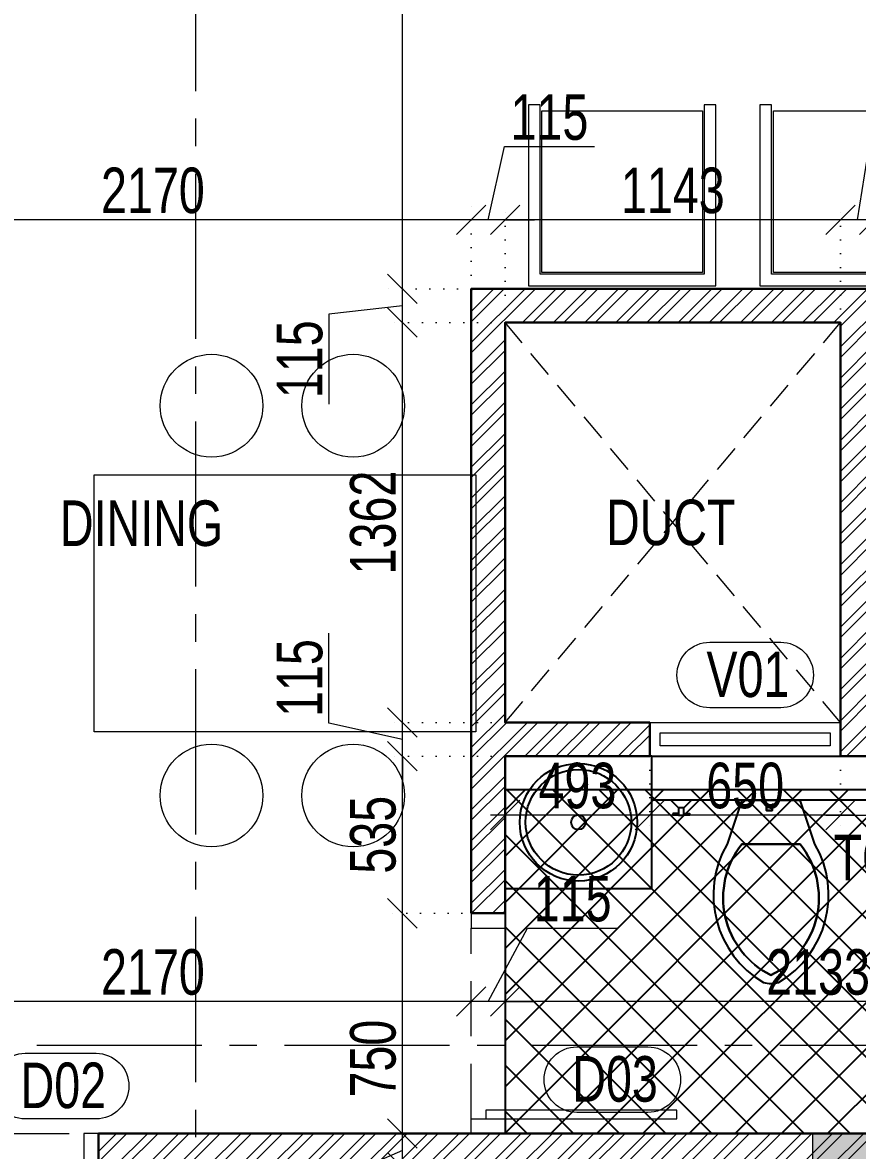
# Model space of a CAD drawing. Header units: inches. Extents: x 785882 to 928568, y 496782 to 576896.
# Drawn here: x 831867 to 834711, y 545544 to 549385 of the extents above; entities that cross this region are included whole.
import ezdxf
from ezdxf.enums import TextEntityAlignment as Align

# ---------------------------------------------------------------- set-up
doc = ezdxf.new("R2010")
doc.units = ezdxf.units.IN
doc.header["$LTSCALE"] = 750
doc.header["$MEASUREMENT"] = 0
for name, pattern in [('CENTER', [2, 1.25, -0.25, 0.25, -0.25]), ('CENTER2', [1.125, 0.75, -0.125, 0.125, -0.125]), ('DOT', [0.25, 0, -0.25]), ('HIDDEN', [0.375, 0.25, -0.125]), ('HIDDEN2', [0.1875, 0.125, -0.0625])]:
    doc.linetypes.add(name, pattern=pattern)
for name, color, linetype, lineweight in [('COLUMN', 5, 'Continuous', 13), ('d-fur', 250, 'Continuous', 9), ('DIMENSION WORKING-MSA', 222, 'Continuous', 13), ('DOOR NO-MSA', 4, 'Continuous', 9), ('DOOR-MSA', 50, 'Continuous', 13), ('DOTTED LINE-MSA', 3, 'HIDDEN2', 13), ('FURNITURE-MSA', 251, 'Continuous', 5), ('SECTION LINE', 14, 'CENTER', 9), ('TEXT ROOM NAME-MSA', 210, 'Continuous', 13), ('WALL HATCH-MSA', 251, 'Continuous', 9), ('WALL-MSA', 32, 'Continuous', 30), ('WINDOE NO-MAS', 4, 'Continuous', 9), ('WINDOW-MSA', 50, 'Continuous', 13)]:
    doc.layers.add(name, color=color, linetype=linetype, lineweight=lineweight)
for name, color, linetype in [('HATCH-SUNK 300MM-MSA', 47, 'Continuous'), ('P.FIXTURE', 7, 'Continuous'), ('R.C.C HATCH-MSA', 250, 'Continuous')]:
    doc.layers.add(name, color=color, linetype=linetype)
doc.styles.add('AR', font='swisscl.ttf')
doc.styles.add('Arial-Reg', font='swisscl.ttf', dxfattribs={"height": 155})
doc.styles.add('Arial-Reg+0.8Sc', font='swisscl.ttf')
doc.styles.add('MtXpl_Swis721_LtCn_B', font='swisscl.ttf')
doc.dimstyles.new('WORKING DIM', dxfattribs={"dimtxt": 155, "dimasz": 100, "dimexe": 50, "dimexo": 0, "dimgap": 20, "dimtad": 1, "dimdec": 0, "dimzin": 0, "dimdsep": 46, "dimtxsty": 'AR', "dimblk": 'OBLIQUE', "dimcen": 0.09, "dimdle": 50, "dimclrd": 256, "dimclre": 250, "dimclrt": 256, "dimadec": 0, "dimazin": 0, "dimtfac": 1, "dimtdec": 0, "dimtofl": 0, "dimtmove": 1, "dimatfit": 0, "dimfxl": 1, "dimtolj": 1, "dimtzin": 0, "dimlwd": -1, "dimlwe": -1, "dimarcsym": 0})

# ---------------------------------------------------------------- blocks, each defined once
blk = doc.blocks.new('BLOCK-G & H TYPICAL COLOUMN')
at = {"layer": 'R.C.C HATCH-MSA'}
h = blk.add_hatch(color=256, dxfattribs=at)
h.dxf.hatch_style = 1
h.paths.add_polyline_path([(172697.62, -104207.75), (172688.57, -104207.75), (172688.57, -104255), (172697.62, -104255)])
h.paths.add_polyline_path([(172327.12, -104207.75), (172336.18, -104207.75), (172336.18, -104255), (172327.12, -104255)])
h.paths.add_polyline_path([(172819.88, -104207.75), (172819.88, -104216.81), (172867.12, -104216.81), (172867.12, -104207.75)])
h.paths.add_polyline_path([(172204.87, -104207.75), (172204.87, -104216.81), (172157.62, -104216.81), (172157.62, -104207.75)])
h.paths.add_polyline_path([(172561.18, -104240.06), (172552.12, -104240.06), (172552.12, -104287.31), (172561.18, -104287.31)])
h.paths.add_polyline_path([(172463.57, -104240.06), (172472.62, -104240.06), (172472.62, -104287.31), (172463.57, -104287.31)])
h.paths.add_polyline_path([(172177.87, -104422.2), (172177.87, -104431.25), (172130.62, -104431.25), (172130.62, -104422.2)])
h.paths.add_polyline_path([(172894.12, -104422.2), (172894.12, -104431.25), (172846.88, -104431.25), (172846.88, -104422.2)])
h.paths.add_polyline_path([(172336.12, -104486.75), (172336.12, -104495.81), (172288.87, -104495.81), (172288.87, -104486.75)])
h.paths.add_polyline_path([(172202.62, -104543.75), (172202.62, -104552.81), (172155.37, -104552.81), (172155.37, -104543.75)])
h.paths.add_polyline_path([(172822.13, -104543.75), (172822.13, -104552.81), (172869.37, -104552.81), (172869.37, -104543.75)])
h.paths.add_polyline_path([(172516.9, -104495.81), (172507.85, -104495.81), (172507.85, -104448.56), (172516.9, -104448.56)])
h.paths.add_polyline_path([(172697.62, -104104.25), (172688.57, -104104.25), (172688.57, -104057.01), (172697.62, -104057.01)])
h.paths.add_polyline_path([(172327.12, -104104.25), (172336.18, -104104.25), (172336.18, -104057.01), (172327.12, -104057.01)])
h.paths.add_polyline_path([(172819.88, -104104.25), (172819.88, -104095.2), (172867.12, -104095.2), (172867.12, -104104.25)])
h.paths.add_polyline_path([(172204.87, -104104.25), (172204.87, -104095.2), (172157.62, -104095.2), (172157.62, -104104.25)])
h.paths.add_polyline_path([(172561.18, -104071.94), (172552.12, -104071.94), (172552.12, -104024.7), (172561.18, -104024.7)])
h.paths.add_polyline_path([(172463.57, -104071.94), (172472.62, -104071.94), (172472.62, -104024.7), (172463.57, -104024.7)])
h.paths.add_polyline_path([(172177.87, -103889.81), (172177.87, -103880.75), (172130.62, -103880.75), (172130.62, -103889.81)])
h.paths.add_polyline_path([(172894.12, -103889.81), (172894.12, -103880.75), (172846.88, -103880.75), (172846.88, -103889.81)])
h.paths.add_polyline_path([(172336.12, -103825.25), (172336.12, -103816.2), (172288.87, -103816.2), (172288.87, -103825.25)])
h.paths.add_polyline_path([(172202.62, -103768.25), (172202.62, -103759.2), (172155.37, -103759.2), (172155.37, -103768.25)])
h.paths.add_polyline_path([(172822.13, -103768.25), (172822.13, -103759.2), (172869.37, -103759.2), (172869.37, -103768.25)])
h.paths.add_polyline_path([(172516.9, -103816.2), (172507.85, -103816.2), (172507.85, -103863.44), (172516.9, -103863.44)])
h.paths.add_polyline_path([(172548.37, -103699.31), (172548.37, -103690.25), (172595.62, -103690.25), (172595.62, -103699.31)])
h.paths.add_polyline_path([(172476.37, -103699.31), (172476.37, -103690.25), (172429.13, -103690.25), (172429.13, -103699.31)])
h.paths.add_polyline_path([(172726.82, -103612.31), (172726.82, -103603.25), (172774.06, -103603.25), (172774.06, -103612.31)])
h.paths.add_polyline_path([(172297.93, -103612.31), (172297.93, -103603.25), (172250.69, -103603.25), (172250.69, -103612.31)])
h.paths.add_polyline_path([(172920.37, -103523.81), (172920.37, -103514.75), (172857.56, -103514.75), (172857.56, -103523.81)])
h.paths.add_polyline_path([(172104.37, -103523.81), (172104.37, -103514.75), (172167.19, -103514.75), (172167.19, -103523.81)])
h.paths.add_polyline_path([(172476.37, -103492.94), (172467.32, -103492.94), (172467.32, -103445.7), (172476.37, -103445.7)])
h.paths.add_polyline_path([(172548.37, -103492.94), (172557.43, -103492.94), (172557.43, -103445.7), (172548.37, -103445.7)])
h.paths.add_polyline_path([(172663.43, -103454.75), (172759.5, -103454.75), (172759.5, -103349.7), (172663.43, -103349.7), (172663.43, -103358.75), (172750.44, -103358.75), (172750.44, -103445.7), (172663.43, -103445.7)])
h.paths.add_polyline_path([(172361.32, -103454.75), (172265.25, -103454.75), (172265.25, -103349.7), (172361.32, -103349.7), (172361.32, -103358.75), (172274.31, -103358.75), (172274.31, -103445.7), (172361.32, -103445.7)])
h.paths.add_polyline_path([(172428.37, -103358.75), (172419.32, -103358.75), (172419.32, -103311.51), (172428.37, -103311.51)])
h.paths.add_polyline_path([(172428.37, -103132.74), (172419.32, -103132.74), (172419.32, -103179.99), (172428.37, -103179.99)])
h.paths.add_polyline_path([(172151.62, -103286.75), (172151.62, -103277.7), (172104.37, -103277.7), (172104.37, -103286.75)])
h.paths.add_polyline_path([(172245.43, -103162.74), (172245.43, -103153.68), (172198.19, -103153.68), (172198.19, -103162.74)])
h.paths.add_polyline_path([(172428.37, -103021.25), (172419.32, -103021.25), (172419.32, -103068.5), (172428.37, -103068.5)])
h.paths.add_polyline_path([(172245.43, -102997.25), (172236.37, -102997.25), (172236.37, -103044.5), (172245.43, -103044.5)])
h.paths.add_polyline_path([(172104.37, -102997.25), (172104.37, -103006.31), (172151.62, -103006.31), (172151.62, -102997.25)])
h.paths.add_polyline_path([(172596.37, -103358.75), (172605.43, -103358.75), (172605.43, -103311.51), (172596.37, -103311.51)])
h.paths.add_polyline_path([(172596.37, -103132.74), (172605.43, -103132.74), (172605.43, -103179.99), (172596.37, -103179.99)])
h.paths.add_polyline_path([(172873.13, -103286.75), (172873.13, -103277.7), (172920.37, -103277.7), (172920.37, -103286.75)])
h.paths.add_polyline_path([(172779.32, -103162.74), (172779.32, -103153.68), (172826.56, -103153.68), (172826.56, -103162.74)])
h.paths.add_polyline_path([(172596.37, -103021.25), (172605.43, -103021.25), (172605.43, -103068.5), (172596.37, -103068.5)])
h.paths.add_polyline_path([(172779.32, -102997.25), (172788.37, -102997.25), (172788.37, -103044.5), (172779.32, -103044.5)])
h.paths.add_polyline_path([(172920.37, -102997.25), (172920.37, -103006.31), (172873.13, -103006.31), (172873.13, -102997.25)])
h.paths.add_polyline_path([(172548.37, -104612.7), (172548.37, -104621.75), (172595.62, -104621.75), (172595.62, -104612.7)])
h.paths.add_polyline_path([(172476.37, -104612.7), (172476.37, -104621.75), (172429.13, -104621.75), (172429.13, -104612.7)])
h.paths.add_polyline_path([(172297.93, -104699.7), (172297.93, -104708.75), (172250.69, -104708.75), (172250.69, -104699.7)])
h.paths.add_polyline_path([(172104.37, -104788.2), (172104.37, -104797.25), (172167.19, -104797.25), (172167.19, -104788.2)])
h.paths.add_polyline_path([(172726.82, -104699.7), (172726.82, -104708.75), (172774.06, -104708.75), (172774.06, -104699.7)])
h.paths.add_polyline_path([(172920.37, -104788.2), (172920.37, -104797.25), (172857.56, -104797.25), (172857.56, -104788.2)])
h.paths.add_polyline_path([(172476.37, -104819.06), (172467.32, -104819.06), (172467.32, -104866.31), (172476.37, -104866.31)])
h.paths.add_polyline_path([(172548.37, -104819.06), (172557.43, -104819.06), (172557.43, -104866.31), (172548.37, -104866.31)])
h.paths.add_polyline_path([(172663.43, -104857.25), (172759.5, -104857.25), (172759.5, -104962.31), (172663.43, -104962.31), (172663.43, -104953.25), (172750.44, -104953.25), (172750.44, -104866.31), (172663.43, -104866.31)])
h.paths.add_polyline_path([(172361.32, -104857.25), (172265.25, -104857.25), (172265.25, -104962.31), (172361.32, -104962.31), (172361.32, -104953.25), (172274.31, -104953.25), (172274.31, -104866.31), (172361.32, -104866.31)])
h.paths.add_polyline_path([(172428.37, -104953.25), (172419.32, -104953.25), (172419.32, -105000.5), (172428.37, -105000.5)])
h.paths.add_polyline_path([(172428.37, -105178.31), (172419.32, -105178.31), (172419.32, -105131.06), (172428.37, -105131.06)])
h.paths.add_polyline_path([(172151.62, -105025.25), (172151.62, -105034.31), (172104.37, -105034.31), (172104.37, -105025.25)])
h.paths.add_polyline_path([(172245.43, -105072.5), (172236.37, -105072.5), (172236.37, -105025.25), (172245.43, -105025.25)])
h.paths.add_polyline_path([(172428.37, -105290.75), (172419.32, -105290.75), (172419.32, -105243.51), (172428.37, -105243.51)])
h.paths.add_polyline_path([(172245.43, -105314.75), (172236.37, -105314.75), (172236.37, -105267.51), (172245.43, -105267.51)])
h.paths.add_polyline_path([(172104.37, -105277.35), (172113.43, -105277.35), (172113.43, -105314.75), (172104.37, -105314.75)])
h.paths.add_polyline_path([(172596.37, -104953.25), (172605.43, -104953.25), (172605.43, -105000.5), (172596.37, -105000.5)])
h.paths.add_polyline_path([(172596.37, -105178.31), (172605.43, -105178.31), (172605.43, -105131.06), (172596.37, -105131.06)])
h.paths.add_polyline_path([(172873.13, -105025.25), (172873.13, -105034.31), (172920.37, -105034.31), (172920.37, -105025.25)])
h.paths.add_polyline_path([(172788.37, -105025.25), (172779.32, -105025.25), (172779.32, -105072.5), (172788.37, -105072.5)])
h.paths.add_polyline_path([(172596.37, -105290.75), (172605.43, -105290.75), (172605.43, -105243.51), (172596.37, -105243.51)])
h.paths.add_polyline_path([(172779.32, -105314.75), (172788.37, -105314.75), (172788.37, -105267.51), (172779.32, -105267.51)])
h.paths.add_polyline_path([(172911.32, -105314.75), (172920.37, -105314.75), (172920.37, -105277.35), (172911.32, -105277.35)])
h.paths.add_polyline_path([(172688.63, -104486.75), (172688.63, -104495.81), (172735.87, -104495.81), (172735.87, -104486.75)])
h.paths.add_polyline_path([(172688.63, -103825.25), (172688.63, -103816.2), (172735.87, -103816.2), (172735.87, -103825.25)])
at = {"layer": 'COLUMN'}
blk.add_lwpolyline([(172476.37, -103699.31), (172476.37, -103690.25), (172429.13, -103690.25), (172429.13, -103699.31)], close=True, dxfattribs=at)
blk = doc.blocks.new('t4tgg34')
for points in [[(375405.3, -62759.1), (375390.8, -62744.6), (375390.8, -62738.4), (375370.8, -62738.4), (375370.8, -62719.7), (375390.8, -62719.7), (375390.8, -62713.4), (375405.3, -62699), (375405.3, -62635.1), (375255.5, -62585.2, 0.412342), (374784.6, -62708.9, 0.132891), (374784.6, -62761, 0.412336), (375255.5, -62884.7), (375405.3, -62834.8)], [(375255.5, -62834.8, -0.475238), (374809.5, -62734.9, -0.475243), (375255.5, -62635.1)]]:
    blk.add_lwpolyline(points, format="xyb", close=True)
blk.add_lwpolyline([(375255.5, -62834.8), (375255.5, -62635.1, 0.475243), (374809.5, -62734.9, 0.475238), (375255.5, -62834.8, 0.489246)], format="xyb")
blk.add_lwpolyline([(375405.3, -62635.1), (375405.3, -62699), (375390.8, -62713.4), (375390.8, -62719.7), (375370.8, -62719.7), (375370.8, -62738.4), (375390.8, -62738.4), (375390.8, -62744.6), (375405.3, -62759.1), (375405.3, -62699), (375405.3, -62834.8)])
blk = doc.blocks.new('9')
at = {"linetype": 'Continuous'}
for p, q in [((709869.5, -390414.7), (709869.5, -390433.8)), ((709875.9, -390433.8), (709869.5, -390433.8)), ((709875.9, -390414.7), (709875.9, -390433.8))]:
    blk.add_line(p, q, dxfattribs=at)
for points in [[(709894.9, -390395.7), (709920.3, -390370.3), (709920.3, -390440.1), (709894.9, -390414.7)], [(709875.9, -390395.7), (709875.9, -390376.6), (709869.5, -390376.6), (709869.5, -390395.7)]]:
    blk.add_lwpolyline(points, dxfattribs=at)
blk.add_lwpolyline([(709894.9, -390414.7), (709869.5, -390414.7), (709869.5, -390395.7), (709894.9, -390395.7)], close=True, dxfattribs=at)
blk = doc.blocks.new('A$C16cd5f5f')
at = {"layer": 'WINDOW-MSA', "ltscale": 5000}
for points in [[(50, 50), (50, 850), (80, 850), (80, 50)], [(0, 0), (50, 0), (50, 115), (0, 115)], [(900, 0), (850, 0), (850, 115), (900, 115)]]:
    blk.add_lwpolyline(points, close=True, dxfattribs=at)
at = {"layer": 'WINDOW-MSA', "linetype": 'HIDDEN'}
for points in [[(50, 115), (850, 115)], [(50, 0), (850, 0)]]:
    blk.add_lwpolyline(points, dxfattribs=at)
blk = doc.blocks.new('A$Ca69f7aba')
at = {"layer": 'WINDOW-MSA', "ltscale": 5000}
for points in [[(-750, 0), (-700, 0), (-700, -115), (-750, -115)], [(0, 0), (-50, 0), (-50, -115), (0, -115)], [(-50, -50), (-50, -700), (-80, -700), (-80, -50)]]:
    blk.add_lwpolyline(points, close=True, dxfattribs=at)
at = {"layer": 'WINDOW-MSA', "linetype": 'HIDDEN'}
blk.add_lwpolyline([(-50, 0), (-700, 0)], dxfattribs=at)
at = {"layer": 'WINDOW-MSA', "linetype": 'HIDDEN', "elevation": 0}
blk.add_lwpolyline([(-50, -115), (-700, -115)], dxfattribs=at)
blk = doc.blocks.new('Win-Tag-03')
blk.add_lwpolyline([(-130, 120), (130, 120, -0.414214), (250, 0), (250, 0, -0.414214), (130, -120), (-130, -120, -0.414214), (-250, 0), (-250, 0, -0.414214)], format="xyb", close=True)
blk = doc.blocks.new('_Oblique')
at = {"color": 0, "linetype": 'ByBlock', "lineweight": -2}
blk.add_line((-0.5, -0.5), (0.5, 0.5), dxfattribs=at)
blk = doc.blocks.new('*D431')
at = {"layer": 'Defpoints', "color": 0, "ltscale": 0.25, "transparency": 16777216}
for p in [(833160.4, 545601.8), (833160.4, 545601.8), (833160.4, 545486.8)]:
    blk.add_point(p, dxfattribs=at)
at = {"layer": 'DIMENSION WORKING-MSA', "ltscale": 0.25, "transparency": 16777216}
for p, q in [((833160.4, 545601.8), (833160.4, 545701.8)), ((833160.4, 545486.8), (833160.4, 545601.8)), ((833160.4, 545544.3), (832910.4, 545435.3)), ((833160.4, 545486.8), (833160.4, 545386.8)), ((832910.4, 545435.3), (832910.4, 545128.4))]:
    blk.add_line(p, q, dxfattribs=at)
at = {"layer": 'DIMENSION WORKING-MSA', "color": 250, "linetype": 'DOT', "ltscale": 0.25, "transparency": 16777216}
for p, q in [((833160.4, 545601.8), (833210.4, 545601.8)), ((833160.4, 545486.8), (833210.4, 545486.8))]:
    blk.add_line(p, q, dxfattribs=at)
at = {"layer": 'DIMENSION WORKING-MSA', "ltscale": 0.25, "transparency": 16777216, "xscale": 100, "yscale": 100, "zscale": 100}
for p, rotation in [((833160.4, 545601.8), 270), ((833160.4, 545486.8), 90)]:
    blk.add_blockref('_Oblique', p, dxfattribs=dict(at, rotation=rotation))
at = {"layer": 'DIMENSION WORKING-MSA', "ltscale": 0.25, "transparency": 16777216, "insert": (832811.3, 545281.9), "char_height": 155, "attachment_point": 5, "rotation": 90, "style": 'AR'}
blk.add_mtext('\\A1;115', dxfattribs=at)
blk = doc.blocks.new('*D432')
at = {"layer": 'Defpoints', "color": 0, "ltscale": 0.25, "transparency": 16777216}
for p in [(833160.4, 546351.8), (833410.4, 546351.8), (833160.4, 545601.8)]:
    blk.add_point(p, dxfattribs=at)
at = {"layer": 'DIMENSION WORKING-MSA', "ltscale": 0.25, "transparency": 16777216}
blk.add_line((833160.4, 545551.8), (833160.4, 546401.8), dxfattribs=at)
at = {"layer": 'DIMENSION WORKING-MSA', "color": 250, "linetype": 'DOT', "ltscale": 0.25, "transparency": 16777216}
for p, q in [((833410.4, 546351.8), (833110.4, 546351.8)), ((833160.4, 545601.8), (833210.4, 545601.8))]:
    blk.add_line(p, q, dxfattribs=at)
at = {"layer": 'DIMENSION WORKING-MSA', "ltscale": 0.25, "transparency": 16777216, "xscale": 100, "yscale": 100, "zscale": 100}
for p, rotation in [((833160.4, 546351.8), 90), ((833160.4, 545601.8), 270)]:
    blk.add_blockref('_Oblique', p, dxfattribs=dict(at, rotation=rotation))
at = {"layer": 'DIMENSION WORKING-MSA', "ltscale": 0.25, "transparency": 16777216, "insert": (833061, 545857), "char_height": 155, "attachment_point": 5, "rotation": 90, "style": 'AR'}
blk.add_mtext('\\A1;750', dxfattribs=at)
blk = doc.blocks.new('*D433')
at = {"layer": 'Defpoints', "color": 0, "ltscale": 0.25, "transparency": 16777216}
for p in [(833160.4, 546886.8), (833510.4, 546886.8), (833410.4, 546351.8)]:
    blk.add_point(p, dxfattribs=at)
at = {"layer": 'DIMENSION WORKING-MSA', "ltscale": 0.25, "transparency": 16777216}
blk.add_line((833160.4, 546301.8), (833160.4, 546936.8), dxfattribs=at)
at = {"layer": 'DIMENSION WORKING-MSA', "color": 250, "linetype": 'DOT', "ltscale": 0.25, "transparency": 16777216}
for p, q in [((833510.4, 546886.8), (833110.4, 546886.8)), ((833410.4, 546351.8), (833110.4, 546351.8))]:
    blk.add_line(p, q, dxfattribs=at)
at = {"layer": 'DIMENSION WORKING-MSA', "ltscale": 0.25, "transparency": 16777216, "xscale": 100, "yscale": 100, "zscale": 100}
for p, rotation in [((833160.4, 546886.8), 90), ((833160.4, 546351.8), 270)]:
    blk.add_blockref('_Oblique', p, dxfattribs=dict(at, rotation=rotation))
at = {"layer": 'DIMENSION WORKING-MSA', "ltscale": 0.25, "transparency": 16777216, "insert": (833060.9, 546619.3), "char_height": 155, "attachment_point": 5, "rotation": 90, "style": 'AR'}
blk.add_mtext('\\A1;535', dxfattribs=at)
blk = doc.blocks.new('*D434')
at = {"layer": 'Defpoints', "color": 0, "ltscale": 0.25, "transparency": 16777216}
for p in [(833160.4, 547001.8), (833510.4, 547001.8), (833510.4, 546886.8)]:
    blk.add_point(p, dxfattribs=at)
at = {"layer": 'DIMENSION WORKING-MSA', "ltscale": 0.25, "transparency": 16777216}
for p, q in [((832910.4, 546999.6), (832910.4, 547306.4)), ((833160.4, 547001.8), (833160.4, 547101.8)), ((833160.4, 546944.3), (832910.4, 546999.6)), ((833160.4, 546886.8), (833160.4, 547001.8)), ((833160.4, 546886.8), (833160.4, 546786.8))]:
    blk.add_line(p, q, dxfattribs=at)
at = {"layer": 'DIMENSION WORKING-MSA', "color": 250, "linetype": 'DOT', "ltscale": 0.25, "transparency": 16777216}
for p, q in [((833510.4, 547001.8), (833110.4, 547001.8)), ((833510.4, 546886.8), (833110.4, 546886.8))]:
    blk.add_line(p, q, dxfattribs=at)
at = {"layer": 'DIMENSION WORKING-MSA', "ltscale": 0.25, "transparency": 16777216, "xscale": 100, "yscale": 100, "zscale": 100}
for p, rotation in [((833160.4, 547001.8), 270), ((833160.4, 546886.8), 90)]:
    blk.add_blockref('_Oblique', p, dxfattribs=dict(at, rotation=rotation))
at = {"layer": 'DIMENSION WORKING-MSA', "ltscale": 0.25, "transparency": 16777216, "insert": (832811.3, 547153), "char_height": 155, "attachment_point": 5, "rotation": 90, "style": 'AR'}
blk.add_mtext('\\A1;115', dxfattribs=at)
blk = doc.blocks.new('*D435')
at = {"layer": 'Defpoints', "color": 0, "ltscale": 0.25, "transparency": 16777216}
for p in [(833160.4, 548363.5), (833510.4, 548363.5), (833510.4, 547001.8)]:
    blk.add_point(p, dxfattribs=at)
at = {"layer": 'DIMENSION WORKING-MSA', "ltscale": 0.25, "transparency": 16777216}
blk.add_line((833160.4, 546951.8), (833160.4, 548413.5), dxfattribs=at)
at = {"layer": 'DIMENSION WORKING-MSA', "color": 250, "linetype": 'DOT', "ltscale": 0.25, "transparency": 16777216}
for p, q in [((833510.4, 548363.5), (833110.4, 548363.5)), ((833510.4, 547001.8), (833110.4, 547001.8))]:
    blk.add_line(p, q, dxfattribs=at)
at = {"layer": 'DIMENSION WORKING-MSA', "ltscale": 0.25, "transparency": 16777216, "xscale": 100, "yscale": 100, "zscale": 100}
for p, rotation in [((833160.4, 548363.5), 90), ((833160.4, 547001.8), 270)]:
    blk.add_blockref('_Oblique', p, dxfattribs=dict(at, rotation=rotation))
at = {"layer": 'DIMENSION WORKING-MSA', "ltscale": 0.25, "transparency": 16777216, "insert": (833060.9, 547682.6), "char_height": 155, "attachment_point": 5, "rotation": 90, "style": 'AR'}
blk.add_mtext('\\A1;1362', dxfattribs=at)
blk = doc.blocks.new('*D436')
at = {"layer": 'Defpoints', "color": 0, "ltscale": 0.25, "transparency": 16777216}
for p in [(833160.4, 548478.5), (833395.4, 548478.5), (833510.4, 548363.5)]:
    blk.add_point(p, dxfattribs=at)
at = {"layer": 'DIMENSION WORKING-MSA', "ltscale": 0.25, "transparency": 16777216}
for p, q in [((833160.4, 548313.5), (833160.4, 548528.5)), ((833160.4, 548421), (832910.4, 548392.1)), ((832910.4, 548392.1), (832910.4, 548085.3))]:
    blk.add_line(p, q, dxfattribs=at)
at = {"layer": 'DIMENSION WORKING-MSA', "color": 250, "linetype": 'DOT', "ltscale": 0.25, "transparency": 16777216}
for p, q in [((833395.4, 548478.5), (833110.4, 548478.5)), ((833510.4, 548363.5), (833110.4, 548363.5))]:
    blk.add_line(p, q, dxfattribs=at)
at = {"layer": 'DIMENSION WORKING-MSA', "ltscale": 0.25, "transparency": 16777216, "xscale": 100, "yscale": 100, "zscale": 100}
for p, rotation in [((833160.4, 548478.5), 90), ((833160.4, 548363.5), 270)]:
    blk.add_blockref('_Oblique', p, dxfattribs=dict(at, rotation=rotation))
at = {"layer": 'DIMENSION WORKING-MSA', "ltscale": 0.25, "transparency": 16777216, "insert": (832811.3, 548238.7), "char_height": 155, "attachment_point": 5, "rotation": 90, "style": 'AR'}
blk.add_mtext('\\A1;115', dxfattribs=at)
blk = doc.blocks.new('*D437')
at = {"layer": 'Defpoints', "color": 0, "ltscale": 0.25, "transparency": 16777216}
for p in [(833160.4, 551698.5), (833160.4, 551698.5), (833395.4, 548478.5)]:
    blk.add_point(p, dxfattribs=at)
at = {"layer": 'DIMENSION WORKING-MSA', "ltscale": 0.25, "transparency": 16777216}
blk.add_line((833160.4, 548428.5), (833160.4, 551748.5), dxfattribs=at)
at = {"layer": 'DIMENSION WORKING-MSA', "color": 250, "linetype": 'DOT', "ltscale": 0.25, "transparency": 16777216}
for p, q in [((833160.4, 551698.5), (833210.4, 551698.5)), ((833395.4, 548478.5), (833110.4, 548478.5))]:
    blk.add_line(p, q, dxfattribs=at)
at = {"layer": 'DIMENSION WORKING-MSA', "ltscale": 0.25, "transparency": 16777216, "xscale": 100, "yscale": 100, "zscale": 100}
for p, rotation in [((833160.4, 551698.5), 90), ((833160.4, 548478.5), 270)]:
    blk.add_blockref('_Oblique', p, dxfattribs=dict(at, rotation=rotation))
at = {"layer": 'DIMENSION WORKING-MSA', "ltscale": 0.25, "transparency": 16777216, "insert": (833060.9, 550088.5), "char_height": 155, "attachment_point": 5, "rotation": 90, "style": 'AR'}
blk.add_mtext('\\A1;3220', dxfattribs=at)
blk = doc.blocks.new('*D453')
at = {"layer": 'Defpoints', "color": 0, "ltscale": 0.25, "transparency": 16777216}
for p in [(834653.4, 548713.5), (834653.4, 548363.5), (834768.4, 548363.5)]:
    blk.add_point(p, dxfattribs=at)
at = {"layer": 'DIMENSION WORKING-MSA', "ltscale": 0.25, "transparency": 16777216}
for p, q in [((834710.9, 548713.5), (834751.2, 548963.5)), ((834751.2, 548963.5), (835058, 548963.5)), ((834653.4, 548713.5), (834553.4, 548713.5)), ((834768.4, 548713.5), (834653.4, 548713.5)), ((834768.4, 548713.5), (834868.4, 548713.5))]:
    blk.add_line(p, q, dxfattribs=at)
at = {"layer": 'DIMENSION WORKING-MSA', "color": 250, "linetype": 'DOT', "ltscale": 0.25, "transparency": 16777216}
for p, q in [((834653.4, 548363.5), (834653.4, 548763.5)), ((834768.4, 548363.5), (834768.4, 548763.5))]:
    blk.add_line(p, q, dxfattribs=at)
at = {"layer": 'DIMENSION WORKING-MSA', "ltscale": 0.25, "transparency": 16777216, "xscale": 100, "yscale": 100, "zscale": 100}
blk.add_blockref('_Oblique', (834653.4, 548713.5), dxfattribs=at)
at = {"layer": 'DIMENSION WORKING-MSA', "ltscale": 0.25, "transparency": 16777216, "xscale": 100, "yscale": 100, "zscale": 100, "rotation": 180}
blk.add_blockref('_Oblique', (834768.4, 548713.5), dxfattribs=at)
at = {"layer": 'DIMENSION WORKING-MSA', "ltscale": 0.25, "transparency": 16777216, "insert": (834904.6, 549062.5), "char_height": 155, "attachment_point": 5, "style": 'AR'}
blk.add_mtext('\\A1;115', dxfattribs=at)
blk = doc.blocks.new('*D454')
at = {"layer": 'Defpoints', "color": 0, "ltscale": 0.25, "transparency": 16777216}
for p in [(833510.4, 548713.5), (833510.4, 548363.5), (834653.4, 548363.5)]:
    blk.add_point(p, dxfattribs=at)
at = {"layer": 'DIMENSION WORKING-MSA', "color": 250, "linetype": 'DOT', "ltscale": 0.25, "transparency": 16777216}
for p, q in [((833510.4, 548363.5), (833510.4, 548763.5)), ((834653.4, 548363.5), (834653.4, 548763.5))]:
    blk.add_line(p, q, dxfattribs=at)
at = {"layer": 'DIMENSION WORKING-MSA', "ltscale": 0.25, "transparency": 16777216}
blk.add_line((834703.4, 548713.5), (833460.4, 548713.5), dxfattribs=at)
at = {"layer": 'DIMENSION WORKING-MSA', "ltscale": 0.25, "transparency": 16777216, "xscale": 100, "yscale": 100, "zscale": 100, "rotation": 180}
blk.add_blockref('_Oblique', (833510.4, 548713.5), dxfattribs=at)
at = {"layer": 'DIMENSION WORKING-MSA', "ltscale": 0.25, "transparency": 16777216, "xscale": 100, "yscale": 100, "zscale": 100}
blk.add_blockref('_Oblique', (834653.4, 548713.5), dxfattribs=at)
at = {"layer": 'DIMENSION WORKING-MSA', "ltscale": 0.25, "transparency": 16777216, "insert": (834081.9, 548812.8), "char_height": 155, "attachment_point": 5, "style": 'AR'}
blk.add_mtext('\\A1;1143', dxfattribs=at)
blk = doc.blocks.new('*D455')
at = {"layer": 'Defpoints', "color": 0, "ltscale": 0.25, "transparency": 16777216}
for p in [(833395.4, 548713.5), (833395.4, 548478.5), (833510.4, 548363.5)]:
    blk.add_point(p, dxfattribs=at)
at = {"layer": 'DIMENSION WORKING-MSA', "ltscale": 0.25, "transparency": 16777216}
for p, q in [((833452.9, 548713.5), (833508.2, 548963.5)), ((833508.2, 548963.5), (833815, 548963.5)), ((833395.4, 548713.5), (833295.4, 548713.5)), ((833510.4, 548713.5), (833395.4, 548713.5)), ((833510.4, 548713.5), (833610.4, 548713.5))]:
    blk.add_line(p, q, dxfattribs=at)
at = {"layer": 'DIMENSION WORKING-MSA', "color": 250, "linetype": 'DOT', "ltscale": 0.25, "transparency": 16777216}
for p, q in [((833395.4, 548478.5), (833395.4, 548763.5)), ((833510.4, 548363.5), (833510.4, 548763.5))]:
    blk.add_line(p, q, dxfattribs=at)
at = {"layer": 'DIMENSION WORKING-MSA', "ltscale": 0.25, "transparency": 16777216, "xscale": 100, "yscale": 100, "zscale": 100}
blk.add_blockref('_Oblique', (833395.4, 548713.5), dxfattribs=at)
at = {"layer": 'DIMENSION WORKING-MSA', "ltscale": 0.25, "transparency": 16777216, "xscale": 100, "yscale": 100, "zscale": 100, "rotation": 180}
blk.add_blockref('_Oblique', (833510.4, 548713.5), dxfattribs=at)
at = {"layer": 'DIMENSION WORKING-MSA', "ltscale": 0.25, "transparency": 16777216, "insert": (833661.6, 549062.5), "char_height": 155, "attachment_point": 5, "style": 'AR'}
blk.add_mtext('\\A1;115', dxfattribs=at)
blk = doc.blocks.new('*D456')
at = {"layer": 'Defpoints', "color": 0, "ltscale": 0.25, "transparency": 16777216}
for p in [(831225.8, 548713.5), (833395.4, 548478.5), (831225.8, 548311.6)]:
    blk.add_point(p, dxfattribs=at)
at = {"layer": 'DIMENSION WORKING-MSA', "color": 250, "linetype": 'DOT', "ltscale": 0.25, "transparency": 16777216}
for p, q in [((831225.8, 548311.6), (831225.8, 548763.5)), ((833395.4, 548478.5), (833395.4, 548763.5))]:
    blk.add_line(p, q, dxfattribs=at)
at = {"layer": 'DIMENSION WORKING-MSA', "ltscale": 0.25, "transparency": 16777216}
blk.add_line((833445.4, 548713.5), (831175.8, 548713.5), dxfattribs=at)
at = {"layer": 'DIMENSION WORKING-MSA', "ltscale": 0.25, "transparency": 16777216, "xscale": 100, "yscale": 100, "zscale": 100, "rotation": 180}
blk.add_blockref('_Oblique', (831225.8, 548713.5), dxfattribs=at)
at = {"layer": 'DIMENSION WORKING-MSA', "ltscale": 0.25, "transparency": 16777216, "xscale": 100, "yscale": 100, "zscale": 100}
blk.add_blockref('_Oblique', (833395.4, 548713.5), dxfattribs=at)
at = {"layer": 'DIMENSION WORKING-MSA', "ltscale": 0.25, "transparency": 16777216, "insert": (832310.6, 548812.8), "char_height": 155, "attachment_point": 5, "style": 'AR'}
blk.add_mtext('\\A1;2170', dxfattribs=at)
blk = doc.blocks.new('*D485')
at = {"layer": 'Defpoints', "color": 0, "ltscale": 0.25, "transparency": 16777216}
for p in [(833510.4, 546051.8), (833510.4, 546051.8), (835643.3, 546051.8)]:
    blk.add_point(p, dxfattribs=at)
at = {"layer": 'DIMENSION WORKING-MSA', "color": 250, "linetype": 'DOT', "ltscale": 0.25, "transparency": 16777216}
for p, q in [((833510.4, 546051.8), (833510.4, 546101.8)), ((835643.3, 546051.8), (835643.3, 546101.8))]:
    blk.add_line(p, q, dxfattribs=at)
at = {"layer": 'DIMENSION WORKING-MSA', "ltscale": 0.25, "transparency": 16777216}
blk.add_line((835693.3, 546051.8), (833460.4, 546051.8), dxfattribs=at)
at = {"layer": 'DIMENSION WORKING-MSA', "ltscale": 0.25, "transparency": 16777216, "xscale": 100, "yscale": 100, "zscale": 100, "rotation": 180}
blk.add_blockref('_Oblique', (833510.4, 546051.8), dxfattribs=at)
at = {"layer": 'DIMENSION WORKING-MSA', "ltscale": 0.25, "transparency": 16777216, "xscale": 100, "yscale": 100, "zscale": 100}
blk.add_blockref('_Oblique', (835643.3, 546051.8), dxfattribs=at)
at = {"layer": 'DIMENSION WORKING-MSA', "ltscale": 0.25, "transparency": 16777216, "insert": (834576.8, 546151.1), "char_height": 155, "attachment_point": 5, "style": 'AR'}
blk.add_mtext('\\A1;2133', dxfattribs=at)
blk = doc.blocks.new('*D486')
at = {"layer": 'Defpoints', "color": 0, "ltscale": 0.25, "transparency": 16777216}
for p in [(833395.4, 546051.8), (833395.4, 546051.8), (833510.4, 546051.8)]:
    blk.add_point(p, dxfattribs=at)
at = {"layer": 'DIMENSION WORKING-MSA', "ltscale": 0.25, "transparency": 16777216}
for p, q in [((833452.9, 546051.8), (833587.2, 546301.8)), ((833587.2, 546301.8), (833894, 546301.8)), ((833395.4, 546051.8), (833295.4, 546051.8)), ((833510.4, 546051.8), (833395.4, 546051.8)), ((833510.4, 546051.8), (833610.4, 546051.8))]:
    blk.add_line(p, q, dxfattribs=at)
at = {"layer": 'DIMENSION WORKING-MSA', "color": 250, "linetype": 'DOT', "ltscale": 0.25, "transparency": 16777216}
for p, q in [((833395.4, 546051.8), (833395.4, 546101.8)), ((833510.4, 546051.8), (833510.4, 546101.8))]:
    blk.add_line(p, q, dxfattribs=at)
at = {"layer": 'DIMENSION WORKING-MSA', "ltscale": 0.25, "transparency": 16777216, "xscale": 100, "yscale": 100, "zscale": 100}
blk.add_blockref('_Oblique', (833395.4, 546051.8), dxfattribs=at)
at = {"layer": 'DIMENSION WORKING-MSA', "ltscale": 0.25, "transparency": 16777216, "xscale": 100, "yscale": 100, "zscale": 100, "rotation": 180}
blk.add_blockref('_Oblique', (833510.4, 546051.8), dxfattribs=at)
at = {"layer": 'DIMENSION WORKING-MSA', "ltscale": 0.25, "transparency": 16777216, "insert": (833740.6, 546400.8), "char_height": 155, "attachment_point": 5, "style": 'AR'}
blk.add_mtext('\\A1;115', dxfattribs=at)
blk = doc.blocks.new('*D487')
at = {"layer": 'Defpoints', "color": 0, "ltscale": 0.25, "transparency": 16777216}
for p in [(831225.8, 546051.8), (831225.8, 546051.8), (833395.4, 546051.8)]:
    blk.add_point(p, dxfattribs=at)
at = {"layer": 'DIMENSION WORKING-MSA', "color": 250, "linetype": 'DOT', "ltscale": 0.25, "transparency": 16777216}
for p, q in [((831225.8, 546051.8), (831225.8, 546101.8)), ((833395.4, 546051.8), (833395.4, 546101.8))]:
    blk.add_line(p, q, dxfattribs=at)
at = {"layer": 'DIMENSION WORKING-MSA', "ltscale": 0.25, "transparency": 16777216}
blk.add_line((833445.4, 546051.8), (831175.8, 546051.8), dxfattribs=at)
at = {"layer": 'DIMENSION WORKING-MSA', "ltscale": 0.25, "transparency": 16777216, "xscale": 100, "yscale": 100, "zscale": 100, "rotation": 180}
blk.add_blockref('_Oblique', (831225.8, 546051.8), dxfattribs=at)
at = {"layer": 'DIMENSION WORKING-MSA', "ltscale": 0.25, "transparency": 16777216, "xscale": 100, "yscale": 100, "zscale": 100}
blk.add_blockref('_Oblique', (833395.4, 546051.8), dxfattribs=at)
at = {"layer": 'DIMENSION WORKING-MSA', "ltscale": 0.25, "transparency": 16777216, "insert": (832310.6, 546151.1), "char_height": 155, "attachment_point": 5, "style": 'AR'}
blk.add_mtext('\\A1;2170', dxfattribs=at)
blk = doc.blocks.new('A$C59c041b7')
at = {"layer": 'HATCH-SUNK 300MM-MSA', "transparency": 33554559}
h = blk.add_hatch(dxfattribs=at)
h.set_pattern_fill('ANSI37', color=256, scale=35)
h.set_pattern_definition([(45, (0, 0), (-78.57724, 78.57724), []), (135, (0, 0), (-78.57724, -78.57724), [])])
h.paths.add_polyline_path([(7200.9, -17602.2), (9218.8, -17602.2), (9218.8, -16432.2), (7200.9, -16432.2)])
at = {"layer": 'HATCH-SUNK 300MM-MSA'}
blk.add_lwpolyline([(7200.9, -17602.2), (9218.8, -17602.2), (9218.8, -16432.2), (7200.9, -16432.2)], close=True, dxfattribs=at)
blk = doc.blocks.new('A$Caebde61c')
at = {"layer": 'FURNITURE-MSA'}
blk.add_lwpolyline([(5800.9, -15358.9), (7100.9, -15358.9), (7100.9, -16233.9), (5800.9, -16233.9)], close=True, dxfattribs=at)
for centre in [(6200.9, -15123.5), (6683.3, -15123.5), (6200.9, -16451.1), (6683.3, -16451.1)]:
    blk.add_circle(centre, 175, dxfattribs=at)
blk = doc.blocks.new('A$C37e82350')
at = {"layer": 'SECTION LINE', "linetype": 'CENTER2'}
for points in [[(17358.7, 15657), (17302.2, 15657), (17302.2, -11419.6), (17346.3, -11419.6)], [(-2541.6, -2026.8), (-2541.6, -2083.3), (61391, -2083.3), (61391, -2039.2)]]:
    blk.add_lwpolyline(points, dxfattribs=at)
blk = doc.blocks.new('*D1218')
at = {"layer": 'Defpoints', "color": 0, "ltscale": 0.25, "transparency": 16777216}
for p in [(834003.4, 546886.8), (834653.4, 546886.8), (834003.4, 546686.6)]:
    blk.add_point(p, dxfattribs=at)
at = {"layer": 'DIMENSION WORKING-MSA', "color": 250, "linetype": 'DOT', "ltscale": 0.25, "transparency": 16777216}
for p, q in [((834003.4, 546886.8), (834003.4, 546636.6)), ((834653.4, 546886.8), (834653.4, 546636.6))]:
    blk.add_line(p, q, dxfattribs=at)
at = {"layer": 'DIMENSION WORKING-MSA', "ltscale": 0.25, "transparency": 16777216}
blk.add_line((834703.4, 546686.6), (833953.4, 546686.6), dxfattribs=at)
at = {"layer": 'DIMENSION WORKING-MSA', "ltscale": 0.25, "transparency": 16777216, "xscale": 100, "yscale": 100, "zscale": 100, "rotation": 180}
blk.add_blockref('_Oblique', (834003.4, 546686.6), dxfattribs=at)
at = {"layer": 'DIMENSION WORKING-MSA', "ltscale": 0.25, "transparency": 16777216, "xscale": 100, "yscale": 100, "zscale": 100}
blk.add_blockref('_Oblique', (834653.4, 546686.6), dxfattribs=at)
at = {"layer": 'DIMENSION WORKING-MSA', "ltscale": 0.25, "transparency": 16777216, "insert": (834328.4, 546786), "char_height": 155, "attachment_point": 5, "style": 'AR'}
blk.add_mtext('\\A1;650', dxfattribs=at)
blk = doc.blocks.new('*D1219')
at = {"layer": 'Defpoints', "color": 0, "ltscale": 0.25, "transparency": 16777216}
for p in [(833510.4, 546886.8), (834003.4, 546886.8), (833510.4, 546686.6)]:
    blk.add_point(p, dxfattribs=at)
at = {"layer": 'DIMENSION WORKING-MSA', "color": 250, "linetype": 'DOT', "ltscale": 0.25, "transparency": 16777216}
for p, q in [((833510.4, 546886.8), (833510.4, 546636.6)), ((834003.4, 546886.8), (834003.4, 546636.6))]:
    blk.add_line(p, q, dxfattribs=at)
at = {"layer": 'DIMENSION WORKING-MSA', "ltscale": 0.25, "transparency": 16777216}
blk.add_line((834053.4, 546686.6), (833460.4, 546686.6), dxfattribs=at)
at = {"layer": 'DIMENSION WORKING-MSA', "ltscale": 0.25, "transparency": 16777216, "xscale": 100, "yscale": 100, "zscale": 100, "rotation": 180}
blk.add_blockref('_Oblique', (833510.4, 546686.6), dxfattribs=at)
at = {"layer": 'DIMENSION WORKING-MSA', "ltscale": 0.25, "transparency": 16777216, "xscale": 100, "yscale": 100, "zscale": 100}
blk.add_blockref('_Oblique', (834003.4, 546686.6), dxfattribs=at)
at = {"layer": 'DIMENSION WORKING-MSA', "ltscale": 0.25, "transparency": 16777216, "insert": (833756.9, 546786), "char_height": 155, "attachment_point": 5, "style": 'AR'}
blk.add_mtext('\\A1;493', dxfattribs=at)
blk = doc.blocks.new('*D1220')
at = {"layer": 'Defpoints', "color": 0, "ltscale": 0.25, "transparency": 16777216}
for p in [(834653.4, 546886.8), (835643.3, 546886.8), (835643.3, 546686.6)]:
    blk.add_point(p, dxfattribs=at)
at = {"layer": 'DIMENSION WORKING-MSA', "color": 250, "linetype": 'DOT', "ltscale": 0.25, "transparency": 16777216}
for p, q in [((834653.4, 546886.8), (834653.4, 546636.6)), ((835643.3, 546886.8), (835643.3, 546636.6))]:
    blk.add_line(p, q, dxfattribs=at)
at = {"layer": 'DIMENSION WORKING-MSA', "ltscale": 0.25, "transparency": 16777216}
blk.add_line((834603.4, 546686.6), (835693.3, 546686.6), dxfattribs=at)
at = {"layer": 'DIMENSION WORKING-MSA', "ltscale": 0.25, "transparency": 16777216, "xscale": 100, "yscale": 100, "zscale": 100, "rotation": 180}
blk.add_blockref('_Oblique', (834653.4, 546686.6), dxfattribs=at)
at = {"layer": 'DIMENSION WORKING-MSA', "ltscale": 0.25, "transparency": 16777216, "xscale": 100, "yscale": 100, "zscale": 100}
blk.add_blockref('_Oblique', (835643.3, 546686.6), dxfattribs=at)
at = {"layer": 'DIMENSION WORKING-MSA', "ltscale": 0.25, "transparency": 16777216, "insert": (835148.3, 546786), "char_height": 155, "attachment_point": 5, "style": 'AR'}
blk.add_mtext('\\A1;990', dxfattribs=at)

msp = doc.modelspace()

# ---------------------------------------------------------------- hatches: boundary and pattern name
at = {"layer": 'WALL HATCH-MSA'}
h = msp.add_hatch(dxfattribs=at)
h.set_pattern_fill('ANSI32', color=256, scale=200)
h.set_pattern_definition([(45, (833766.85, 551742.76), (-53.033, 53.033), []), (45, (833802.21, 551742.76), (-53.033, 53.033), [])])
h.paths.add_polyline_path([(834478.3, 551698.5), (834478.3, 551813.5), (832835.8, 551813.5), (832835.8, 551698.5)], flags=17)
h.paths.add_polyline_path([(832125.8, 545601.8), (832125.8, 545486.8), (834728.9, 545486.8), (834728.9, 542402.8), (832195.8, 542402.8), (832195.8, 542287.8), (835507.7, 542287.8), (835507.7, 542402.8), (834843.9, 542402.8), (834843.9, 545371.8), (835758.3, 545371.8), (835758.3, 547001.8), (834768.4, 547001.8), (834768.4, 547498.5), (835758.3, 547498.5), (835758.3, 547613.5), (834768.4, 547613.5), (834768.4, 548363.5), (835758.3, 548363.5), (835758.3, 551813.5), (835528.3, 551813.5), (835528.3, 551698.5), (835643.3, 551698.5), (835643.3, 548478.5), (833395.4, 548478.5), (833395.4, 546351.8), (833510.4, 546351.8), (833510.4, 546886.8), (834003.4, 546886.8), (834003.4, 547001.8), (833510.4, 547001.8), (833510.4, 548363.5), (834653.4, 548363.5), (834653.4, 546886.8), (835643.3, 546886.8), (835643.3, 545601.8)])

# ---------------------------------------------------------------- linework, layer by layer
at = {"layer": 'd-fur', "ltscale": 100}
for points in [[(834228.5, 549104.6), (834188.5, 549104.6), (834188.5, 548528.5), (833629.8, 548528.5), (833629.8, 549104.6), (833589.8, 549104.6), (833589.8, 548488.5), (834228.5, 548488.5)], [(835017.2, 549104.6), (834977.2, 549104.6), (834977.2, 548528.5), (834418.5, 548528.5), (834418.5, 549104.6), (834378.5, 549104.6), (834378.5, 548488.5), (835017.2, 548488.5)], [(833635.8, 549084.6), (834182.5, 549084.6), (834182.5, 548534.5), (833635.8, 548534.5)], [(834424.5, 549084.6), (834971.2, 549084.6), (834971.2, 548534.5), (834424.5, 548534.5)]]:
    msp.add_lwpolyline(points, close=True, dxfattribs=at)
at = {"layer": 'DOTTED LINE-MSA'}
for p, q in [((834653.4, 547001.8), (833510.4, 548363.5)), ((833510.4, 547001.8), (834653.4, 548363.5))]:
    msp.add_line(p, q, dxfattribs=at)
at = {"layer": 'P.FIXTURE'}
for points in [[(834010.4, 546436.8), (834010.4, 546886.8), (833510.4, 546886.8), (833510.4, 546436.8)], [(834860.4, 546736.8), (834010.4, 546736.8), (834010.4, 546886.8), (834860.4, 546886.8)]]:
    msp.add_lwpolyline(points, close=True, dxfattribs=at)
for radius in [200, 180, 25]:
    msp.add_circle((833760.4, 546661.8), radius, dxfattribs=at)
at = {"layer": 'WALL-MSA'}
for p, q in [((833395.4, 548478.5), (835643.3, 548478.5)), ((833395.4, 548478.5), (833395.4, 546351.8)), ((833510.4, 548363.5), (834653.4, 548363.5)), ((833510.4, 548363.5), (833510.4, 547001.8)), ((834653.4, 548363.5), (834653.4, 546886.8)), ((833510.4, 547001.8), (834003.4, 547001.8)), ((834003.4, 547001.8), (834003.4, 546886.8)), ((833510.4, 546886.8), (834003.4, 546886.8)), ((833510.4, 546886.8), (833510.4, 546351.8)), ((834653.4, 546886.8), (835643.3, 546886.8)), ((833395.4, 546351.8), (833510.4, 546351.8)), ((832125.8, 545601.8), (832125.8, 545486.8)), ((832125.8, 545601.8), (835643.3, 545601.8))]:
    msp.add_line(p, q, dxfattribs=at)
at = {"layer": 'WINDOW-MSA'}
for p, q in [((834003.4, 547001.8), (834653.4, 547001.8)), ((834003.4, 546886.8), (834653.4, 546886.8))]:
    msp.add_line(p, q, dxfattribs=at)
msp.add_lwpolyline([(834618.4, 546921.8), (834038.4, 546921.8), (834038.4, 546966.8), (834618.4, 546966.8)], close=True, dxfattribs=at)

# ---------------------------------------------------------------- block references
at = {"color": 2, "rotation": 270}
msp.add_blockref('A$C37e82350', (834539.1, 563204), dxfattribs=at)
at = {"layer": 'COLUMN', "xscale": 25.4, "yscale": 25.4, "zscale": 25.4}
msp.add_blockref('BLOCK-G & H TYPICAL COLOUMN', (-3545141.6, 3179334.2), dxfattribs=at)
at = {"layer": 'DOOR NO-MSA', "xscale": 0.9300595238095237, "yscale": 0.9300595238095237, "zscale": 0.9300595238095237, "rotation": 179.9999999999999}
for p in [(831996.2, 545763.4, 0), (833875.8, 545785.3, 0)]:
    msp.add_blockref('Win-Tag-03', p, dxfattribs=at)
at = {"layer": 'DOOR-MSA', "xscale": -1}
for name, p, rotation in [('A$Ca69f7aba', (833395.4, 545601.8, 0), 90), ('A$C16cd5f5f', (831225.8, 545601.8, 0), 180)]:
    msp.add_blockref(name, p, dxfattribs=dict(at, rotation=rotation))
at = {"layer": 'FURNITURE-MSA'}
msp.add_blockref('A$Caebde61c', (826309.5, 563204), dxfattribs=at)
at = {"layer": 'HATCH-SUNK 300MM-MSA'}
msp.add_blockref('A$C59c041b7', (826309.5, 563204), dxfattribs=at)
at = {"layer": 'P.FIXTURE', "xscale": -1, "rotation": 270.0000000000001}
msp.add_blockref('9', (1224515.6, -163183.6), dxfattribs=at)
at = {"layer": 'P.FIXTURE', "rotation": 90.00000000000001}
msp.add_blockref('t4tgg34', (771681.4, 171331.5), dxfattribs=at)
at = {"layer": 'WINDOE NO-MAS', "xscale": 0.9300595238095237, "yscale": 0.9300595238095237, "zscale": 0.9300595238095237, "rotation": 180}
msp.add_blockref('Win-Tag-03', (834328.4, 547163.4), dxfattribs=at)

# ---------------------------------------------------------------- texts
at = {"layer": 'DOOR NO-MSA', "style": 'Arial-Reg+0.8Sc'}
for s, p in [('D03', (833885.2, 545787.9, 0)), ('D02', (832005.6, 545765.9, 0))]:
    msp.add_text(s, height=155, dxfattribs=at).set_placement(p, align=Align.MIDDLE_CENTER)
at = {"layer": 'TEXT ROOM NAME-MSA', "lineweight": 0}
for s, style, p in [('DINING', 'MtXpl_Swis721_LtCn_B', (831993.9, 547602.9, 0)), ('DUCT', 'Arial-Reg', (833854.4, 547605.6)), ('TOILET', 'MtXpl_Swis721_LtCn_B', (834629.3, 546464.2, 0))]:
    msp.add_text(s, height=155, dxfattribs=dict(at, style=style)).set_placement(p)
at = {"layer": 'WINDOE NO-MAS', "style": 'Arial-Reg+0.8Sc'}
msp.add_text('V01', height=155, dxfattribs=at).set_placement((834337.8, 547165.9), align=Align.MIDDLE_CENTER)

# ---------------------------------------------------------------- dimensions: what is measured, and where the dimension line sits
at = {"layer": 'DIMENSION WORKING-MSA', "ltscale": 0.25}
for base, p1, p2, picture, middle in [((833160.4, 551698.5), (833395.4, 548478.5), (833160.4, 551698.5), '*D437', (833060.9, 550088.5)), ((833160.4, 548363.5), (833510.4, 547001.8), (833510.4, 548363.5), '*D435', (833060.9, 547682.6)), ((833160.4, 546886.8), (833410.4, 546351.8), (833510.4, 546886.8), '*D433', (833060.9, 546619.3))]:
    dim = msp.add_linear_dim(base=base, p1=p1, p2=p2, angle=90, dimstyle='WORKING DIM', dxfattribs=at)
    dim.commit()
    dim.dimension.update_dxf_attribs({"geometry": picture, "text_midpoint": middle})
for base, p1, p2, picture, middle in [((833395.4, 548713.5), (833510.4, 548363.5), (833395.4, 548478.5), '*D455', (833528.2, 548963.5)), ((834653.4, 548713.5), (834768.4, 548363.5), (834653.4, 548363.5), '*D453', (834771.2, 548963.5)), ((833395.4, 546051.8), (833510.4, 546051.8), (833395.4, 546051.8), '*D486', (833607.2, 546301.8))]:
    dim = msp.add_linear_dim(base=base, p1=p1, p2=p2, dimstyle='WORKING DIM', dxfattribs=at)
    dim.commit()
    dim.dimension.update_dxf_attribs({"geometry": picture, "text_midpoint": middle, "dimtype": 160})
for base, p1, p2, picture, middle in [((831225.8, 548713.5), (833395.4, 548478.5), (831225.8, 548311.6), '*D456', (832310.6, 548812.8)), ((833510.4, 548713.5), (834653.4, 548363.5), (833510.4, 548363.5), '*D454', (834081.9, 548812.8)), ((833510.4, 546686.6), (834003.4, 546886.8), (833510.4, 546886.8), '*D1219', (833756.9, 546786)), ((834003.4, 546686.6), (834653.4, 546886.8), (834003.4, 546886.8), '*D1218', (834328.4, 546786)), ((835643.3, 546686.6), (834653.4, 546886.8), (835643.3, 546886.8), '*D1220', (835148.3, 546786)), ((831225.8, 546051.8), (833395.4, 546051.8), (831225.8, 546051.8), '*D487', (832310.6, 546151.1)), ((833510.4, 546051.8), (835643.3, 546051.8), (833510.4, 546051.8), '*D485', (834576.8, 546151.1))]:
    dim = msp.add_linear_dim(base=base, p1=p1, p2=p2, dimstyle='WORKING DIM', dxfattribs=at)
    dim.commit()
    dim.dimension.update_dxf_attribs({"geometry": picture, "text_midpoint": middle})
for base, p1, p2, picture, middle in [((833160.4, 548478.5), (833510.4, 548363.5), (833395.4, 548478.5), '*D436', (832910.4, 548372.1)), ((833160.4, 547001.8), (833510.4, 546886.8), (833510.4, 547001.8), '*D434', (832910.4, 547019.6)), ((833160.4, 546351.8), (833160.4, 545601.8), (833410.4, 546351.8), '*D432', (833160.4, 545857)), ((833160.4, 545601.8), (833160.4, 545486.8), (833160.4, 545601.8), '*D431', (832910.4, 545415.3))]:
    dim = msp.add_linear_dim(base=base, p1=p1, p2=p2, angle=90, dimstyle='WORKING DIM', dxfattribs=at)
    dim.commit()
    dim.dimension.update_dxf_attribs({"geometry": picture, "text_midpoint": middle, "dimtype": 160})

doc.saveas('drawing.dxf')
